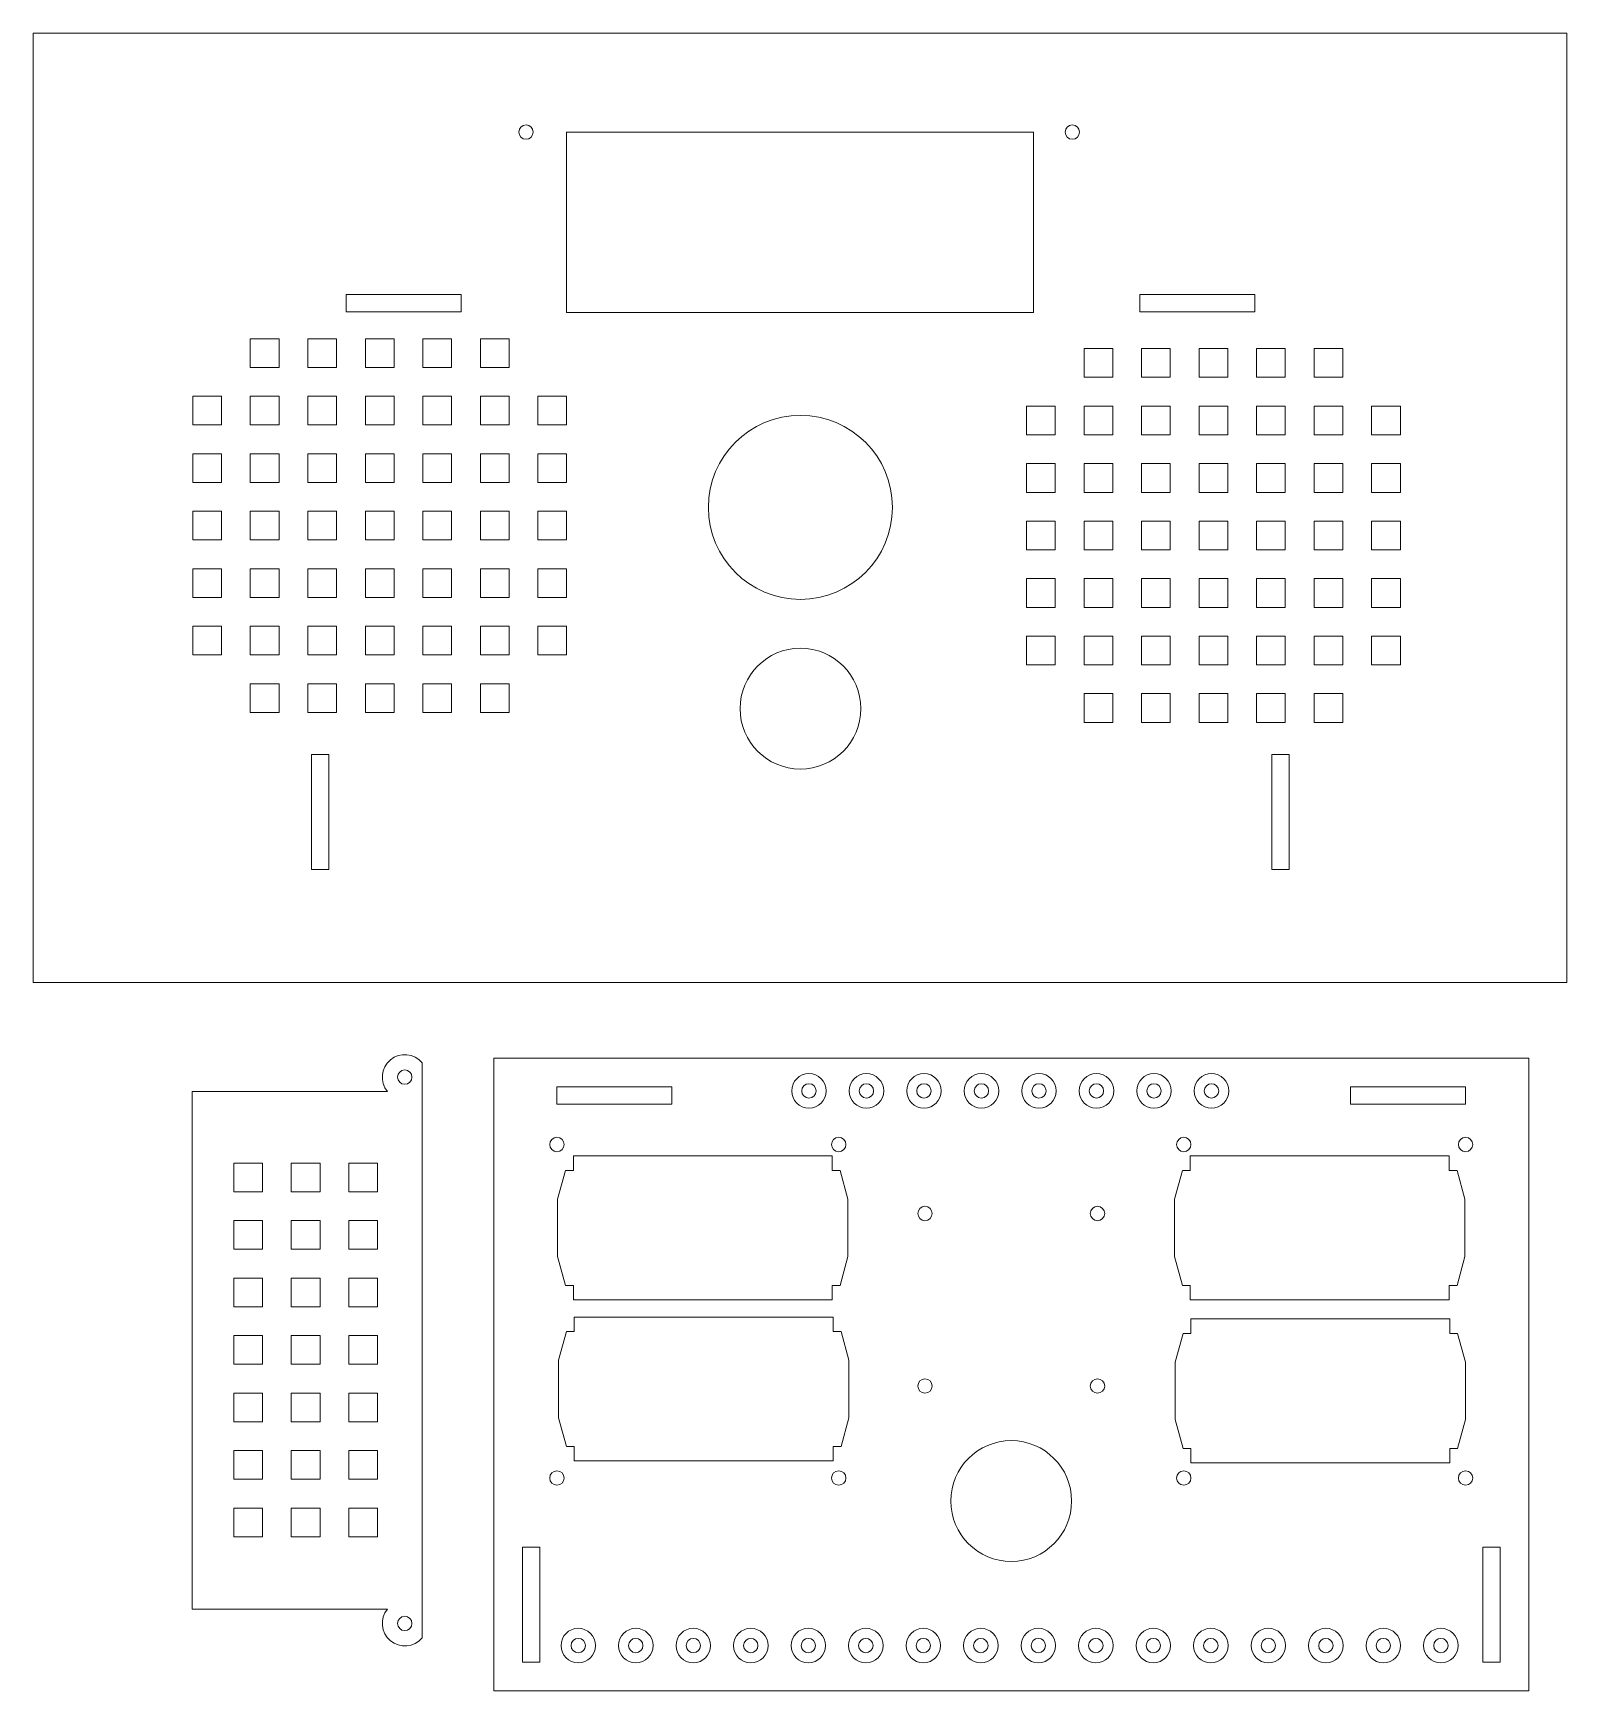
# Model space of a CAD drawing. Header units: millimetres. Extents: x 182 to 449, y 9 to 297.
import ezdxf

# ---------------------------------------------------------------- set-up
doc = ezdxf.new("R2010")
doc.units = ezdxf.units.MM

msp = doc.modelspace()

# ---------------------------------------------------------------- linework, layer by layer
at = {"color": 7, "linetype": 'Continuous', "lineweight": 18}
for p, q in [((181.9, 297.36), (448.6, 297.36)), ((181.9, 297.36), (181.9, 132.26)), ((448.6, 297.36), (448.6, 132.26)), ((355.83, 280.15), (274.66, 280.15)), ((274.66, 280.15), (274.66, 248.76)), ((355.83, 280.15), (355.83, 248.76)), ((236.32, 251.9), (256.32, 251.9)), ((236.32, 251.9), (236.32, 248.9)), ((256.32, 251.9), (256.32, 248.9)), ((374.32, 251.9), (374.32, 248.9)), ((394.32, 251.9), (374.32, 251.9)), ((394.32, 251.9), (394.32, 248.9)), ((236.32, 248.9), (256.32, 248.9)), ((355.83, 248.76), (274.66, 248.76)), ((394.32, 248.9), (374.32, 248.9)), ((219.66, 244.23), (224.66, 244.23)), ((219.66, 244.23), (219.66, 239.23)), ((224.66, 244.23), (224.66, 239.23)), ((229.66, 244.23), (234.66, 244.23)), ((229.66, 244.23), (229.66, 239.23)), ((234.66, 244.23), (234.66, 239.23)), ((239.66, 244.23), (244.66, 244.23)), ((239.66, 244.23), (239.66, 239.23)), ((244.66, 244.23), (244.66, 239.23)), ((249.66, 244.23), (254.66, 244.23)), ((249.66, 244.23), (249.66, 239.23)), ((254.66, 244.23), (254.66, 239.23)), ((259.66, 244.23), (264.66, 244.23)), ((259.66, 244.23), (259.66, 239.23)), ((264.66, 244.23), (264.66, 239.23)), ((364.64, 242.51), (369.64, 242.51)), ((364.64, 242.51), (364.64, 237.51)), ((369.64, 242.51), (369.64, 237.51)), ((374.64, 242.51), (379.64, 242.51)), ((374.64, 242.51), (374.64, 237.51)), ((379.64, 242.51), (379.64, 237.51)), ((384.64, 242.51), (389.64, 242.51)), ((384.64, 242.51), (384.64, 237.51)), ((389.64, 242.51), (389.64, 237.51)), ((394.64, 242.51), (399.64, 242.51)), ((394.64, 242.51), (394.64, 237.51)), ((399.64, 242.51), (399.64, 237.51)), ((404.64, 242.51), (409.64, 242.51)), ((404.64, 242.51), (404.64, 237.51)), ((409.64, 242.51), (409.64, 237.51)), ((219.66, 239.23), (224.66, 239.23)), ((229.66, 239.23), (234.66, 239.23)), ((239.66, 239.23), (244.66, 239.23)), ((249.66, 239.23), (254.66, 239.23)), ((259.66, 239.23), (264.66, 239.23)), ((364.64, 237.51), (369.64, 237.51)), ((374.64, 237.51), (379.64, 237.51)), ((384.64, 237.51), (389.64, 237.51)), ((394.64, 237.51), (399.64, 237.51)), ((404.64, 237.51), (409.64, 237.51)), ((209.66, 234.23), (214.66, 234.23)), ((209.66, 234.23), (209.66, 229.23)), ((214.66, 234.23), (214.66, 229.23)), ((219.66, 234.23), (224.66, 234.23)), ((219.66, 234.23), (219.66, 229.23)), ((224.66, 234.23), (224.66, 229.23)), ((229.66, 234.23), (234.66, 234.23)), ((229.66, 234.23), (229.66, 229.23)), ((234.66, 234.23), (234.66, 229.23)), ((239.66, 234.23), (244.66, 234.23)), ((239.66, 234.23), (239.66, 229.23)), ((244.66, 234.23), (244.66, 229.23)), ((249.66, 234.23), (254.66, 234.23)), ((249.66, 234.23), (249.66, 229.23)), ((254.66, 234.23), (254.66, 229.23)), ((259.66, 234.23), (264.66, 234.23)), ((259.66, 234.23), (259.66, 229.23)), ((264.66, 234.23), (264.66, 229.23)), ((269.66, 234.23), (274.66, 234.23)), ((269.66, 234.23), (269.66, 229.23)), ((274.66, 234.23), (274.66, 229.23)), ((354.64, 232.51), (359.64, 232.51)), ((354.64, 232.51), (354.64, 227.51)), ((359.64, 232.51), (359.64, 227.51)), ((364.64, 232.51), (369.64, 232.51)), ((364.64, 232.51), (364.64, 227.51)), ((369.64, 232.51), (369.64, 227.51)), ((374.64, 232.51), (379.64, 232.51)), ((374.64, 232.51), (374.64, 227.51)), ((379.64, 232.51), (379.64, 227.51)), ((384.64, 232.51), (389.64, 232.51)), ((384.64, 232.51), (384.64, 227.51)), ((389.64, 232.51), (389.64, 227.51)), ((394.64, 232.51), (399.64, 232.51)), ((394.64, 232.51), (394.64, 227.51)), ((399.64, 232.51), (399.64, 227.51)), ((404.64, 232.51), (409.64, 232.51)), ((404.64, 232.51), (404.64, 227.51)), ((409.64, 232.51), (409.64, 227.51)), ((414.64, 232.51), (419.64, 232.51)), ((414.64, 232.51), (414.64, 227.51)), ((419.64, 232.51), (419.64, 227.51)), ((209.66, 229.23), (214.66, 229.23)), ((219.66, 229.23), (224.66, 229.23)), ((229.66, 229.23), (234.66, 229.23)), ((239.66, 229.23), (244.66, 229.23)), ((249.66, 229.23), (254.66, 229.23)), ((259.66, 229.23), (264.66, 229.23)), ((269.66, 229.23), (274.66, 229.23)), ((354.64, 227.51), (359.64, 227.51)), ((364.64, 227.51), (369.64, 227.51)), ((374.64, 227.51), (379.64, 227.51)), ((384.64, 227.51), (389.64, 227.51)), ((394.64, 227.51), (399.64, 227.51)), ((404.64, 227.51), (409.64, 227.51)), ((414.64, 227.51), (419.64, 227.51)), ((209.66, 224.23), (214.66, 224.23)), ((209.66, 224.23), (209.66, 219.23)), ((214.66, 224.23), (214.66, 219.23)), ((219.66, 224.23), (224.66, 224.23)), ((219.66, 224.23), (219.66, 219.23)), ((224.66, 224.23), (224.66, 219.23)), ((229.66, 224.23), (234.66, 224.23)), ((229.66, 224.23), (229.66, 219.23)), ((234.66, 224.23), (234.66, 219.23)), ((239.66, 224.23), (244.66, 224.23)), ((239.66, 224.23), (239.66, 219.23)), ((244.66, 224.23), (244.66, 219.23)), ((249.66, 224.23), (254.66, 224.23)), ((249.66, 224.23), (249.66, 219.23)), ((254.66, 224.23), (254.66, 219.23)), ((259.66, 224.23), (264.66, 224.23)), ((259.66, 224.23), (259.66, 219.23)), ((264.66, 224.23), (264.66, 219.23)), ((269.66, 224.23), (274.66, 224.23)), ((269.66, 224.23), (269.66, 219.23)), ((274.66, 224.23), (274.66, 219.23)), ((354.64, 222.51), (359.64, 222.51)), ((354.64, 222.51), (354.64, 217.51)), ((359.64, 222.51), (359.64, 217.51)), ((364.64, 222.51), (369.64, 222.51)), ((364.64, 222.51), (364.64, 217.51)), ((369.64, 222.51), (369.64, 217.51)), ((374.64, 222.51), (379.64, 222.51)), ((374.64, 222.51), (374.64, 217.51)), ((379.64, 222.51), (379.64, 217.51)), ((384.64, 222.51), (389.64, 222.51)), ((384.64, 222.51), (384.64, 217.51)), ((389.64, 222.51), (389.64, 217.51)), ((394.64, 222.51), (399.64, 222.51)), ((394.64, 222.51), (394.64, 217.51)), ((399.64, 222.51), (399.64, 217.51)), ((404.64, 222.51), (409.64, 222.51)), ((404.64, 222.51), (404.64, 217.51)), ((409.64, 222.51), (409.64, 217.51)), ((414.64, 222.51), (419.64, 222.51)), ((414.64, 222.51), (414.64, 217.51)), ((419.64, 222.51), (419.64, 217.51)), ((209.66, 219.23), (214.66, 219.23)), ((219.66, 219.23), (224.66, 219.23)), ((229.66, 219.23), (234.66, 219.23)), ((239.66, 219.23), (244.66, 219.23)), ((249.66, 219.23), (254.66, 219.23)), ((259.66, 219.23), (264.66, 219.23)), ((269.66, 219.23), (274.66, 219.23)), ((354.64, 217.51), (359.64, 217.51)), ((364.64, 217.51), (369.64, 217.51)), ((374.64, 217.51), (379.64, 217.51)), ((384.64, 217.51), (389.64, 217.51)), ((394.64, 217.51), (399.64, 217.51)), ((404.64, 217.51), (409.64, 217.51)), ((414.64, 217.51), (419.64, 217.51)), ((209.66, 214.23), (214.66, 214.23)), ((209.66, 214.23), (209.66, 209.23)), ((214.66, 214.23), (214.66, 209.23)), ((219.66, 214.23), (224.66, 214.23)), ((219.66, 214.23), (219.66, 209.23)), ((224.66, 214.23), (224.66, 209.23)), ((229.66, 214.23), (234.66, 214.23)), ((229.66, 214.23), (229.66, 209.23)), ((234.66, 214.23), (234.66, 209.23)), ((239.66, 214.23), (244.66, 214.23)), ((239.66, 214.23), (239.66, 209.23)), ((244.66, 214.23), (244.66, 209.23)), ((249.66, 214.23), (254.66, 214.23)), ((249.66, 214.23), (249.66, 209.23)), ((254.66, 214.23), (254.66, 209.23)), ((259.66, 214.23), (264.66, 214.23)), ((259.66, 214.23), (259.66, 209.23)), ((264.66, 214.23), (264.66, 209.23)), ((269.66, 214.23), (274.66, 214.23)), ((269.66, 214.23), (269.66, 209.23)), ((274.66, 214.23), (274.66, 209.23)), ((354.64, 212.51), (359.64, 212.51)), ((354.64, 212.51), (354.64, 207.51)), ((359.64, 212.51), (359.64, 207.51)), ((364.64, 212.51), (369.64, 212.51)), ((364.64, 212.51), (364.64, 207.51)), ((369.64, 212.51), (369.64, 207.51)), ((374.64, 212.51), (379.64, 212.51)), ((374.64, 212.51), (374.64, 207.51)), ((379.64, 212.51), (379.64, 207.51)), ((384.64, 212.51), (389.64, 212.51)), ((384.64, 212.51), (384.64, 207.51)), ((389.64, 212.51), (389.64, 207.51)), ((394.64, 212.51), (399.64, 212.51)), ((394.64, 212.51), (394.64, 207.51)), ((399.64, 212.51), (399.64, 207.51)), ((404.64, 212.51), (409.64, 212.51)), ((404.64, 212.51), (404.64, 207.51)), ((409.64, 212.51), (409.64, 207.51)), ((414.64, 212.51), (419.64, 212.51)), ((414.64, 212.51), (414.64, 207.51)), ((419.64, 212.51), (419.64, 207.51)), ((209.66, 209.23), (214.66, 209.23)), ((219.66, 209.23), (224.66, 209.23)), ((229.66, 209.23), (234.66, 209.23)), ((239.66, 209.23), (244.66, 209.23)), ((249.66, 209.23), (254.66, 209.23)), ((259.66, 209.23), (264.66, 209.23)), ((269.66, 209.23), (274.66, 209.23)), ((354.64, 207.51), (359.64, 207.51)), ((364.64, 207.51), (369.64, 207.51)), ((374.64, 207.51), (379.64, 207.51)), ((384.64, 207.51), (389.64, 207.51)), ((394.64, 207.51), (399.64, 207.51)), ((404.64, 207.51), (409.64, 207.51)), ((414.64, 207.51), (419.64, 207.51)), ((209.66, 204.23), (214.66, 204.23)), ((209.66, 204.23), (209.66, 199.23)), ((214.66, 204.23), (214.66, 199.23)), ((219.66, 204.23), (224.66, 204.23)), ((219.66, 204.23), (219.66, 199.23)), ((224.66, 204.23), (224.66, 199.23)), ((229.66, 204.23), (234.66, 204.23)), ((229.66, 204.23), (229.66, 199.23)), ((234.66, 204.23), (234.66, 199.23)), ((239.66, 204.23), (244.66, 204.23)), ((239.66, 204.23), (239.66, 199.23)), ((244.66, 204.23), (244.66, 199.23)), ((249.66, 204.23), (254.66, 204.23)), ((249.66, 204.23), (249.66, 199.23)), ((254.66, 204.23), (254.66, 199.23)), ((259.66, 204.23), (264.66, 204.23)), ((259.66, 204.23), (259.66, 199.23)), ((264.66, 204.23), (264.66, 199.23)), ((269.66, 204.23), (274.66, 204.23)), ((269.66, 204.23), (269.66, 199.23)), ((274.66, 204.23), (274.66, 199.23)), ((354.64, 202.51), (359.64, 202.51)), ((354.64, 202.51), (354.64, 197.51)), ((359.64, 202.51), (359.64, 197.51)), ((364.64, 202.51), (369.64, 202.51)), ((364.64, 202.51), (364.64, 197.51)), ((369.64, 202.51), (369.64, 197.51)), ((374.64, 202.51), (379.64, 202.51)), ((374.64, 202.51), (374.64, 197.51)), ((379.64, 202.51), (379.64, 197.51)), ((384.64, 202.51), (389.64, 202.51)), ((384.64, 202.51), (384.64, 197.51)), ((389.64, 202.51), (389.64, 197.51)), ((394.64, 202.51), (399.64, 202.51)), ((394.64, 202.51), (394.64, 197.51)), ((399.64, 202.51), (399.64, 197.51)), ((404.64, 202.51), (409.64, 202.51)), ((404.64, 202.51), (404.64, 197.51)), ((409.64, 202.51), (409.64, 197.51)), ((414.64, 202.51), (419.64, 202.51)), ((414.64, 202.51), (414.64, 197.51)), ((419.64, 202.51), (419.64, 197.51)), ((209.66, 199.23), (214.66, 199.23)), ((219.66, 199.23), (224.66, 199.23)), ((229.66, 199.23), (234.66, 199.23)), ((239.66, 199.23), (244.66, 199.23)), ((249.66, 199.23), (254.66, 199.23)), ((259.66, 199.23), (264.66, 199.23)), ((269.66, 199.23), (274.66, 199.23)), ((354.64, 197.51), (359.64, 197.51)), ((364.64, 197.51), (369.64, 197.51)), ((374.64, 197.51), (379.64, 197.51)), ((384.64, 197.51), (389.64, 197.51)), ((394.64, 197.51), (399.64, 197.51)), ((404.64, 197.51), (409.64, 197.51)), ((414.64, 197.51), (419.64, 197.51)), ((209.66, 194.23), (214.66, 194.23)), ((209.66, 194.23), (209.66, 189.23)), ((214.66, 194.23), (214.66, 189.23)), ((219.66, 194.23), (224.66, 194.23)), ((219.66, 194.23), (219.66, 189.23)), ((224.66, 194.23), (224.66, 189.23)), ((229.66, 194.23), (234.66, 194.23)), ((229.66, 194.23), (229.66, 189.23)), ((234.66, 194.23), (234.66, 189.23)), ((239.66, 194.23), (244.66, 194.23)), ((239.66, 194.23), (239.66, 189.23)), ((244.66, 194.23), (244.66, 189.23)), ((249.66, 194.23), (254.66, 194.23)), ((249.66, 194.23), (249.66, 189.23)), ((254.66, 194.23), (254.66, 189.23)), ((259.66, 194.23), (264.66, 194.23)), ((259.66, 194.23), (259.66, 189.23)), ((264.66, 194.23), (264.66, 189.23)), ((269.66, 194.23), (274.66, 194.23)), ((269.66, 194.23), (269.66, 189.23)), ((274.66, 194.23), (274.66, 189.23)), ((354.64, 192.51), (359.64, 192.51)), ((354.64, 192.51), (354.64, 187.51)), ((359.64, 192.51), (359.64, 187.51)), ((364.64, 192.51), (369.64, 192.51)), ((364.64, 192.51), (364.64, 187.51)), ((369.64, 192.51), (369.64, 187.51)), ((374.64, 192.51), (379.64, 192.51)), ((374.64, 192.51), (374.64, 187.51)), ((379.64, 192.51), (379.64, 187.51)), ((384.64, 192.51), (389.64, 192.51)), ((384.64, 192.51), (384.64, 187.51)), ((389.64, 192.51), (389.64, 187.51)), ((394.64, 192.51), (399.64, 192.51)), ((394.64, 192.51), (394.64, 187.51)), ((399.64, 192.51), (399.64, 187.51)), ((404.64, 192.51), (409.64, 192.51)), ((404.64, 192.51), (404.64, 187.51)), ((409.64, 192.51), (409.64, 187.51)), ((414.64, 192.51), (419.64, 192.51)), ((414.64, 192.51), (414.64, 187.51)), ((419.64, 192.51), (419.64, 187.51)), ((209.66, 189.23), (214.66, 189.23)), ((219.66, 189.23), (224.66, 189.23)), ((229.66, 189.23), (234.66, 189.23)), ((239.66, 189.23), (244.66, 189.23)), ((249.66, 189.23), (254.66, 189.23)), ((259.66, 189.23), (264.66, 189.23)), ((269.66, 189.23), (274.66, 189.23)), ((354.64, 187.51), (359.64, 187.51)), ((364.64, 187.51), (369.64, 187.51)), ((374.64, 187.51), (379.64, 187.51)), ((384.64, 187.51), (389.64, 187.51)), ((394.64, 187.51), (399.64, 187.51)), ((404.64, 187.51), (409.64, 187.51)), ((414.64, 187.51), (419.64, 187.51)), ((219.66, 184.23), (224.66, 184.23)), ((219.66, 184.23), (219.66, 179.23)), ((224.66, 184.23), (224.66, 179.23)), ((229.66, 184.23), (234.66, 184.23)), ((229.66, 184.23), (229.66, 179.23)), ((234.66, 184.23), (234.66, 179.23)), ((239.66, 184.23), (244.66, 184.23)), ((239.66, 184.23), (239.66, 179.23)), ((244.66, 184.23), (244.66, 179.23)), ((249.66, 184.23), (254.66, 184.23)), ((249.66, 184.23), (249.66, 179.23)), ((254.66, 184.23), (254.66, 179.23)), ((259.66, 184.23), (264.66, 184.23)), ((259.66, 184.23), (259.66, 179.23)), ((264.66, 184.23), (264.66, 179.23)), ((364.64, 182.51), (369.64, 182.51)), ((364.64, 182.51), (364.64, 177.51)), ((369.64, 182.51), (369.64, 177.51)), ((374.64, 182.51), (379.64, 182.51)), ((374.64, 182.51), (374.64, 177.51)), ((379.64, 182.51), (379.64, 177.51)), ((384.64, 182.51), (389.64, 182.51)), ((384.64, 182.51), (384.64, 177.51)), ((389.64, 182.51), (389.64, 177.51)), ((394.64, 182.51), (399.64, 182.51)), ((394.64, 182.51), (394.64, 177.51)), ((399.64, 182.51), (399.64, 177.51)), ((404.64, 182.51), (409.64, 182.51)), ((404.64, 182.51), (404.64, 177.51)), ((409.64, 182.51), (409.64, 177.51)), ((219.66, 179.23), (224.66, 179.23)), ((229.66, 179.23), (234.66, 179.23)), ((239.66, 179.23), (244.66, 179.23)), ((249.66, 179.23), (254.66, 179.23)), ((259.66, 179.23), (264.66, 179.23)), ((364.64, 177.51), (369.64, 177.51)), ((374.64, 177.51), (379.64, 177.51)), ((384.64, 177.51), (389.64, 177.51)), ((394.64, 177.51), (399.64, 177.51)), ((404.64, 177.51), (409.64, 177.51)), ((230.32, 171.9), (233.32, 171.9)), ((230.32, 171.9), (230.32, 151.9)), ((233.32, 171.9), (233.32, 151.9)), ((397.32, 171.9), (397.32, 151.9)), ((400.32, 171.9), (397.32, 171.9)), ((400.32, 171.9), (400.32, 151.9)), ((230.32, 151.9), (233.32, 151.9)), ((400.32, 151.9), (397.32, 151.9)), ((181.9, 132.26), (448.6, 132.26)), ((249.52, 113.33), (249.52, 118.33)), ((261.98, 119.11), (441.98, 119.11)), ((261.98, 119.11), (261.98, 9.11)), ((441.98, 119.11), (441.98, 9.11)), ((243.52, 113.33), (209.52, 113.33)), ((209.52, 113.33), (209.52, 23.33)), ((243.52, 113.33), (239.52, 113.33)), ((249.52, 113.33), (249.52, 23.33)), ((272.98, 114.11), (292.98, 114.11)), ((272.98, 114.11), (272.98, 111.11)), ((292.98, 114.11), (292.98, 111.11)), ((410.98, 114.11), (410.98, 111.11)), ((430.98, 114.11), (410.98, 114.11)), ((430.98, 114.11), (430.98, 111.11)), ((272.98, 111.11), (292.98, 111.11)), ((430.98, 111.11), (410.98, 111.11)), ((275.83, 102.11), (320.83, 102.11)), ((275.83, 102.11), (275.83, 99.61)), ((320.83, 102.11), (320.83, 99.61)), ((383.12, 102.11), (428.12, 102.11)), ((383.12, 102.11), (383.12, 99.61)), ((428.12, 102.11), (428.12, 99.61)), ((216.79, 100.89), (221.79, 100.89)), ((216.79, 100.89), (216.79, 95.89)), ((221.79, 100.89), (221.79, 95.89)), ((226.79, 100.89), (231.79, 100.89)), ((226.79, 100.89), (226.79, 95.89)), ((231.79, 100.89), (231.79, 95.89)), ((236.79, 100.89), (241.79, 100.89)), ((236.79, 100.89), (236.79, 95.89)), ((241.79, 100.89), (241.79, 95.89)), ((274.46, 99.61), (273.08, 94.61)), ((275.83, 99.61), (274.46, 99.61)), ((320.83, 99.61), (322.21, 99.61)), ((322.21, 99.61), (323.58, 94.61)), ((381.75, 99.61), (380.37, 94.61)), ((383.12, 99.61), (381.75, 99.61)), ((428.12, 99.61), (429.5, 99.61)), ((429.5, 99.61), (430.87, 94.61)), ((216.79, 95.89), (221.79, 95.89)), ((226.79, 95.89), (231.79, 95.89)), ((236.79, 95.89), (241.79, 95.89)), ((273.08, 94.61), (273.08, 84.61)), ((323.58, 84.61), (323.58, 94.61)), ((380.37, 94.61), (380.37, 84.61)), ((430.87, 84.61), (430.87, 94.61)), ((216.79, 90.89), (221.79, 90.89)), ((216.79, 90.89), (216.79, 85.89)), ((221.79, 90.89), (221.79, 85.89)), ((226.79, 90.89), (231.79, 90.89)), ((226.79, 90.89), (226.79, 85.89)), ((231.79, 90.89), (231.79, 85.89)), ((236.79, 90.89), (241.79, 90.89)), ((236.79, 90.89), (236.79, 85.89)), ((241.79, 90.89), (241.79, 85.89)), ((216.79, 85.89), (221.79, 85.89)), ((226.79, 85.89), (231.79, 85.89)), ((236.79, 85.89), (241.79, 85.89)), ((274.46, 79.61), (273.08, 84.61)), ((322.21, 79.61), (323.58, 84.61)), ((381.75, 79.61), (380.37, 84.61)), ((429.5, 79.61), (430.87, 84.61)), ((216.79, 80.89), (221.79, 80.89)), ((216.79, 80.89), (216.79, 75.89)), ((221.79, 80.89), (221.79, 75.89)), ((226.79, 80.89), (231.79, 80.89)), ((226.79, 80.89), (226.79, 75.89)), ((231.79, 80.89), (231.79, 75.89)), ((236.79, 80.89), (241.79, 80.89)), ((236.79, 80.89), (236.79, 75.89)), ((241.79, 80.89), (241.79, 75.89)), ((275.83, 79.61), (274.46, 79.61)), ((275.83, 79.61), (275.83, 77.11)), ((320.83, 79.61), (320.83, 77.11)), ((320.83, 79.61), (322.21, 79.61)), ((383.12, 79.61), (381.75, 79.61)), ((383.12, 79.61), (383.12, 77.11)), ((428.12, 79.61), (428.12, 77.11)), ((428.12, 79.61), (429.5, 79.61)), ((216.79, 75.89), (221.79, 75.89)), ((226.79, 75.89), (231.79, 75.89)), ((236.79, 75.89), (241.79, 75.89)), ((275.83, 77.11), (320.83, 77.11)), ((383.12, 77.11), (428.12, 77.11)), ((276, 74.09), (321, 74.09)), ((276, 74.09), (276, 71.59)), ((321, 74.09), (321, 71.59)), ((383.23, 73.77), (428.23, 73.77)), ((383.23, 73.77), (383.23, 71.27)), ((428.23, 73.77), (428.23, 71.27)), ((216.79, 70.89), (221.79, 70.89)), ((216.79, 70.89), (216.79, 65.89)), ((221.79, 70.89), (221.79, 65.89)), ((226.79, 70.89), (231.79, 70.89)), ((226.79, 70.89), (226.79, 65.89)), ((231.79, 70.89), (231.79, 65.89)), ((236.79, 70.89), (241.79, 70.89)), ((236.79, 70.89), (236.79, 65.89)), ((241.79, 70.89), (241.79, 65.89)), ((274.63, 71.59), (273.25, 66.59)), ((276, 71.59), (274.63, 71.59)), ((321, 71.59), (322.38, 71.59)), ((322.38, 71.59), (323.75, 66.59)), ((381.85, 71.27), (380.48, 66.27)), ((383.23, 71.27), (381.85, 71.27)), ((428.23, 71.27), (429.6, 71.27)), ((429.6, 71.27), (430.98, 66.27)), ((273.25, 66.59), (273.25, 56.59)), ((323.75, 56.59), (323.75, 66.59)), ((216.79, 65.89), (221.79, 65.89)), ((226.79, 65.89), (231.79, 65.89)), ((236.79, 65.89), (241.79, 65.89)), ((380.48, 66.27), (380.48, 56.27)), ((430.98, 56.27), (430.98, 66.27)), ((216.79, 60.89), (221.79, 60.89)), ((216.79, 60.89), (216.79, 55.89)), ((221.79, 60.89), (221.79, 55.89)), ((226.79, 60.89), (231.79, 60.89)), ((226.79, 60.89), (226.79, 55.89)), ((231.79, 60.89), (231.79, 55.89)), ((236.79, 60.89), (241.79, 60.89)), ((236.79, 60.89), (236.79, 55.89)), ((241.79, 60.89), (241.79, 55.89)), ((216.79, 55.89), (221.79, 55.89)), ((226.79, 55.89), (231.79, 55.89)), ((236.79, 55.89), (241.79, 55.89)), ((274.63, 51.59), (273.25, 56.59)), ((322.38, 51.59), (323.75, 56.59)), ((381.85, 51.27), (380.48, 56.27)), ((429.6, 51.27), (430.98, 56.27)), ((216.79, 50.89), (221.79, 50.89)), ((216.79, 50.89), (216.79, 45.89)), ((221.79, 50.89), (221.79, 45.89)), ((226.79, 50.89), (231.79, 50.89)), ((226.79, 50.89), (226.79, 45.89)), ((231.79, 50.89), (231.79, 45.89)), ((236.79, 50.89), (241.79, 50.89)), ((236.79, 50.89), (236.79, 45.89)), ((241.79, 50.89), (241.79, 45.89)), ((276, 51.59), (274.63, 51.59)), ((276, 51.59), (276, 49.09)), ((276, 49.09), (321, 49.09)), ((321, 51.59), (321, 49.09)), ((321, 51.59), (322.38, 51.59)), ((383.23, 51.27), (381.85, 51.27)), ((383.23, 51.27), (383.23, 48.77)), ((428.23, 51.27), (428.23, 48.77)), ((428.23, 51.27), (429.6, 51.27)), ((383.23, 48.77), (428.23, 48.77)), ((216.79, 45.89), (221.79, 45.89)), ((226.79, 45.89), (231.79, 45.89)), ((236.79, 45.89), (241.79, 45.89)), ((216.79, 40.89), (221.79, 40.89)), ((216.79, 40.89), (216.79, 35.89)), ((221.79, 40.89), (221.79, 35.89)), ((226.79, 40.89), (231.79, 40.89)), ((226.79, 40.89), (226.79, 35.89)), ((231.79, 40.89), (231.79, 35.89)), ((236.79, 40.89), (241.79, 40.89)), ((236.79, 40.89), (236.79, 35.89)), ((241.79, 40.89), (241.79, 35.89)), ((216.79, 35.89), (221.79, 35.89)), ((226.79, 35.89), (231.79, 35.89)), ((236.79, 35.89), (241.79, 35.89)), ((266.98, 34.11), (269.98, 34.11)), ((266.98, 34.11), (266.98, 14.11)), ((269.98, 34.11), (269.98, 14.11)), ((433.98, 34.11), (433.98, 14.11)), ((436.98, 34.11), (433.98, 34.11)), ((436.98, 34.11), (436.98, 14.11)), ((243.52, 23.33), (209.52, 23.33)), ((243.52, 23.33), (239.52, 23.33)), ((249.52, 23.33), (249.52, 18.33)), ((266.98, 14.11), (269.98, 14.11)), ((436.98, 14.11), (433.98, 14.11)), ((261.98, 9.11), (441.98, 9.11))]:
    msp.add_line(p, q, dxfattribs=at)
for centre, radius in [((267.6, 280.15), 1.25), ((362.6, 280.15), 1.25), ((315.32, 214.9), 16), ((315.32, 179.9), 10.5), ((246.52, 115.83), 1.25), ((316.8, 113.43), 3), ((326.8, 113.43), 3), ((336.8, 113.43), 3), ((346.8, 113.43), 3), ((356.8, 113.43), 3), ((366.8, 113.43), 3), ((376.8, 113.43), 3), ((386.8, 113.43), 3), ((316.8, 113.43), 1.25), ((326.8, 113.43), 1.25), ((336.8, 113.43), 1.25), ((346.8, 113.43), 1.25), ((356.8, 113.43), 1.25), ((366.8, 113.43), 1.25), ((376.8, 113.43), 1.25), ((386.8, 113.43), 1.25), ((272.98, 104.11), 1.25), ((321.98, 104.11), 1.25), ((381.98, 104.11), 1.25), ((430.98, 104.11), 1.25), ((336.98, 92.11), 1.25), ((366.98, 92.11), 1.25), ((336.98, 62.11), 1.25), ((366.98, 62.11), 1.25), ((351.98, 42.11), 10.5), ((272.98, 46.11), 1.25), ((321.98, 46.11), 1.25), ((381.98, 46.11), 1.25), ((430.98, 46.11), 1.25), ((246.52, 20.83), 1.25), ((276.69, 16.98), 3), ((276.69, 16.98), 1.25), ((286.69, 16.98), 3), ((286.69, 16.98), 1.25), ((296.69, 16.98), 3), ((296.69, 16.98), 1.25), ((306.69, 16.98), 3), ((306.69, 16.98), 1.25), ((316.69, 16.98), 3), ((316.69, 16.98), 1.25), ((326.69, 16.98), 3), ((326.69, 16.98), 1.25), ((336.69, 16.98), 3), ((336.69, 16.98), 1.25), ((346.69, 16.98), 3), ((346.69, 16.98), 1.25), ((356.69, 16.98), 3), ((356.69, 16.98), 1.25), ((366.69, 16.98), 3), ((366.69, 16.98), 1.25), ((376.69, 16.98), 3), ((376.69, 16.98), 1.25), ((386.69, 16.98), 3), ((386.69, 16.98), 1.25), ((396.69, 16.98), 3), ((396.69, 16.98), 1.25), ((406.69, 16.98), 3), ((406.69, 16.98), 1.25), ((416.69, 16.98), 3), ((416.69, 16.98), 1.25), ((426.69, 16.98), 3), ((426.69, 16.98), 1.25)]:
    msp.add_circle(centre, radius, dxfattribs=at)
for centre, start, end in [((246.52, 115.83), 39.8056, 219.8056), ((246.52, 20.83), 140.1944, 320.1944)]:
    msp.add_arc(centre, 3.91, start, end, dxfattribs=at)

doc.saveas('drawing.dxf')
